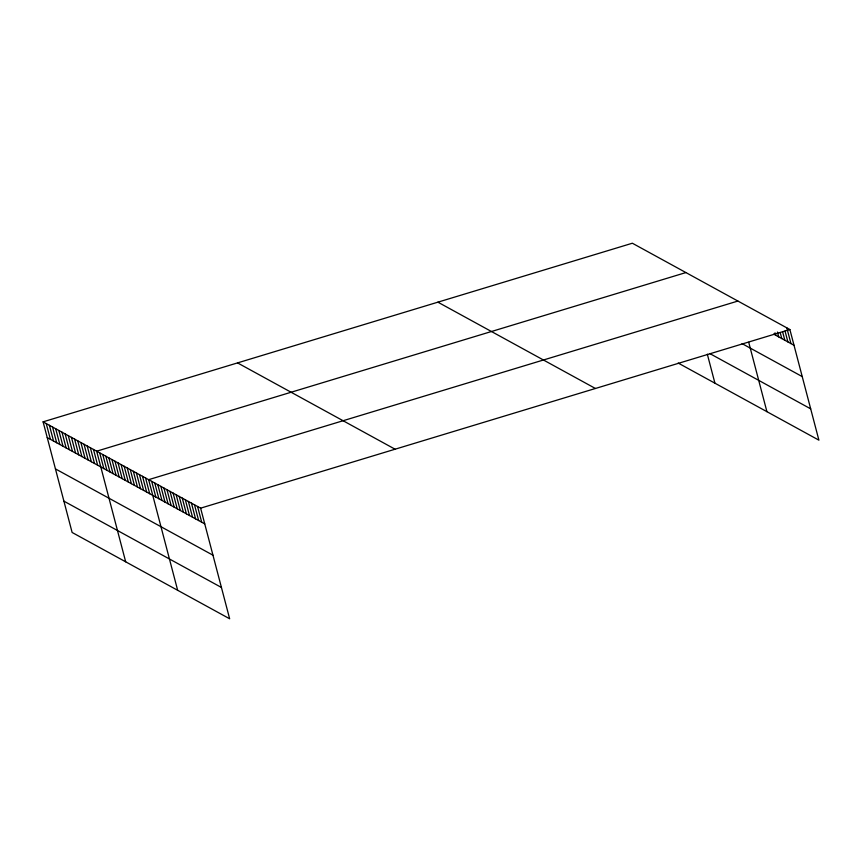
<?xml version="1.0" encoding="UTF-8"?>
<svg xmlns="http://www.w3.org/2000/svg" width="862" height="862" viewBox="0 0 862 862"><rect width="100%" height="100%" fill="white"/><g stroke="black" fill="none" stroke-linecap="round" stroke-linejoin="round"><path stroke-width="1.29" d="M43.1 421.841L200.62 508.16L229.648 618.776L72.117 532.468L43.1 421.841L632.352 243.224L789.883 329.532L818.9 440.159L678.178 363.053M685.915 272.564L96.663 451.192L125.68 561.808M737.894 301.053L148.641 479.671L177.658 590.298M200.62 508.16L789.883 329.532M773.623 334.1L794.01 345.274M742.085 343.636L802.22 376.586M709.782 353.549L810.689 408.847M437.896 302.163L595.426 388.482M237.556 362.902L395.076 449.21M47.227 437.584L204.757 523.891M55.448 468.896L212.968 555.203M63.907 501.156L221.426 587.464M786.823 327.862L790.95 343.593M785.034 331.03L787.89 341.923M782.61 331.773L784.829 340.242M780.185 332.517L781.78 338.572M777.449 332.053L778.72 336.891M775.024 332.797L775.66 335.221M748.722 342.3L766.921 411.67M707.325 354.196L714.932 383.191M197.57 506.479L201.697 522.221M194.51 504.809L198.637 520.54M191.45 503.128L195.577 518.87M188.39 501.458L192.517 517.189M185.341 499.777L189.468 515.519M182.281 498.107L186.407 513.838M179.221 496.426L183.347 512.168M176.16 494.756L180.287 510.487M173.1 493.075L177.238 508.817M170.051 491.405L174.178 507.136M166.991 489.724L171.118 505.466M163.931 488.054L168.058 503.785M160.871 486.373L164.998 502.115M157.811 484.703L161.948 500.434M154.761 483.022L158.888 498.764M151.701 481.352L155.828 497.083M145.581 478.001L149.708 493.732M142.521 476.32L146.659 492.062M139.472 474.65L143.598 490.381M136.411 472.969L140.538 488.711M133.351 471.298L137.478 487.03M130.291 469.618L134.418 485.36M127.242 467.947L131.369 483.679M124.182 466.267L128.309 482.009M121.122 464.596L125.249 480.328M118.062 462.916L122.188 478.658M115.002 461.245L119.139 476.977M111.952 459.565L116.079 475.307M108.892 457.894L113.019 473.626M105.832 456.213L109.959 471.956M102.772 454.543L106.899 470.275M99.712 452.862L103.849 468.605M93.505 449.468L97.632 465.2M90.359 447.734L94.486 463.476M87.202 446.01L91.34 461.752M84.056 444.286L88.183 460.028M80.909 442.562L85.036 458.293M77.752 440.827L81.879 456.569M74.606 439.103L78.733 454.845M71.46 437.379L75.587 453.121M68.303 435.655L72.43 451.386M65.156 433.931L69.283 449.662M61.999 432.196L66.137 447.938M58.853 430.472L62.98 446.214M55.707 428.748L59.834 444.49M52.55 427.024L56.676 442.756M49.403 425.3L53.53 441.032M46.246 423.565L50.384 439.308"/></g></svg>
